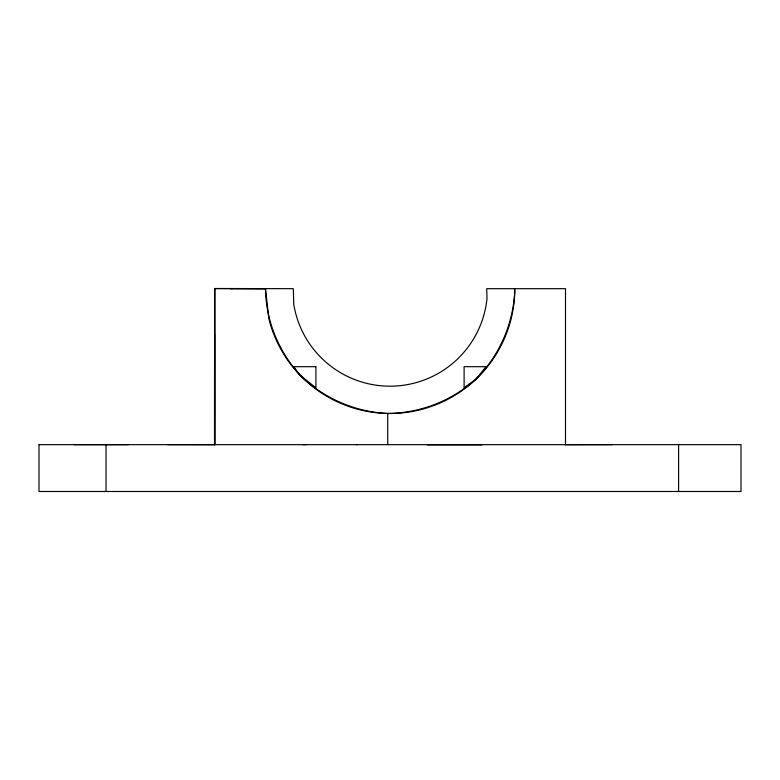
<?xml version="1.0" encoding="UTF-8"?>
<svg xmlns="http://www.w3.org/2000/svg" width="780" height="780" viewBox="0 0 780 780"><rect width="100%" height="100%" fill="white"/><g stroke="black" fill="none" stroke-linecap="round" stroke-linejoin="round"><path stroke-width="1.17" d="M39 444.659L39 491.498L741 491.488L741 444.659L39 444.668M106.031 491.488L106.031 444.659M167.876 444.659L214.744 444.717L214.783 288.493L293.29 288.688L293.787 304.463A97.5 97.5 0 0 0 487.022 298.35L486.71 288.688L565.5 288.688L565.5 444.659M387.728 444.659L387.728 413.468C354.832 411.918 323.7 398.356 300.163 375.316C278.704 351.488 265.824 320.882 265.483 288.688L230.451 288.59L232.957 288.59M678.6 491.488L678.6 444.659M214.51 444.697L214.568 334.064M214.783 444.688L214.763 288.522M565.461 444.727L612.3 444.659M387.728 413.468C420.664 413.107 452.264 400.696 476.629 378.524C499.668 354.988 513.23 323.856 514.78 290.959L514.527 288.688L514.78 290.959A124.8 124.8 0 0 1 268.885 318.786L265.493 288.688M74.119 444.659L128.68 444.659M302.611 444.659L306.267 444.659M356.284 444.659L357.211 444.659M427.411 444.892L482.011 444.892M214.695 288.619L265.531 288.688M486.057 366.688L476.161 378.973L464.1 387.787L464.1 366.688L486.057 366.688M315.9 366.688L293.748 366.688L299.715 374.848L315.9 387.875L315.9 366.688"/></g></svg>
